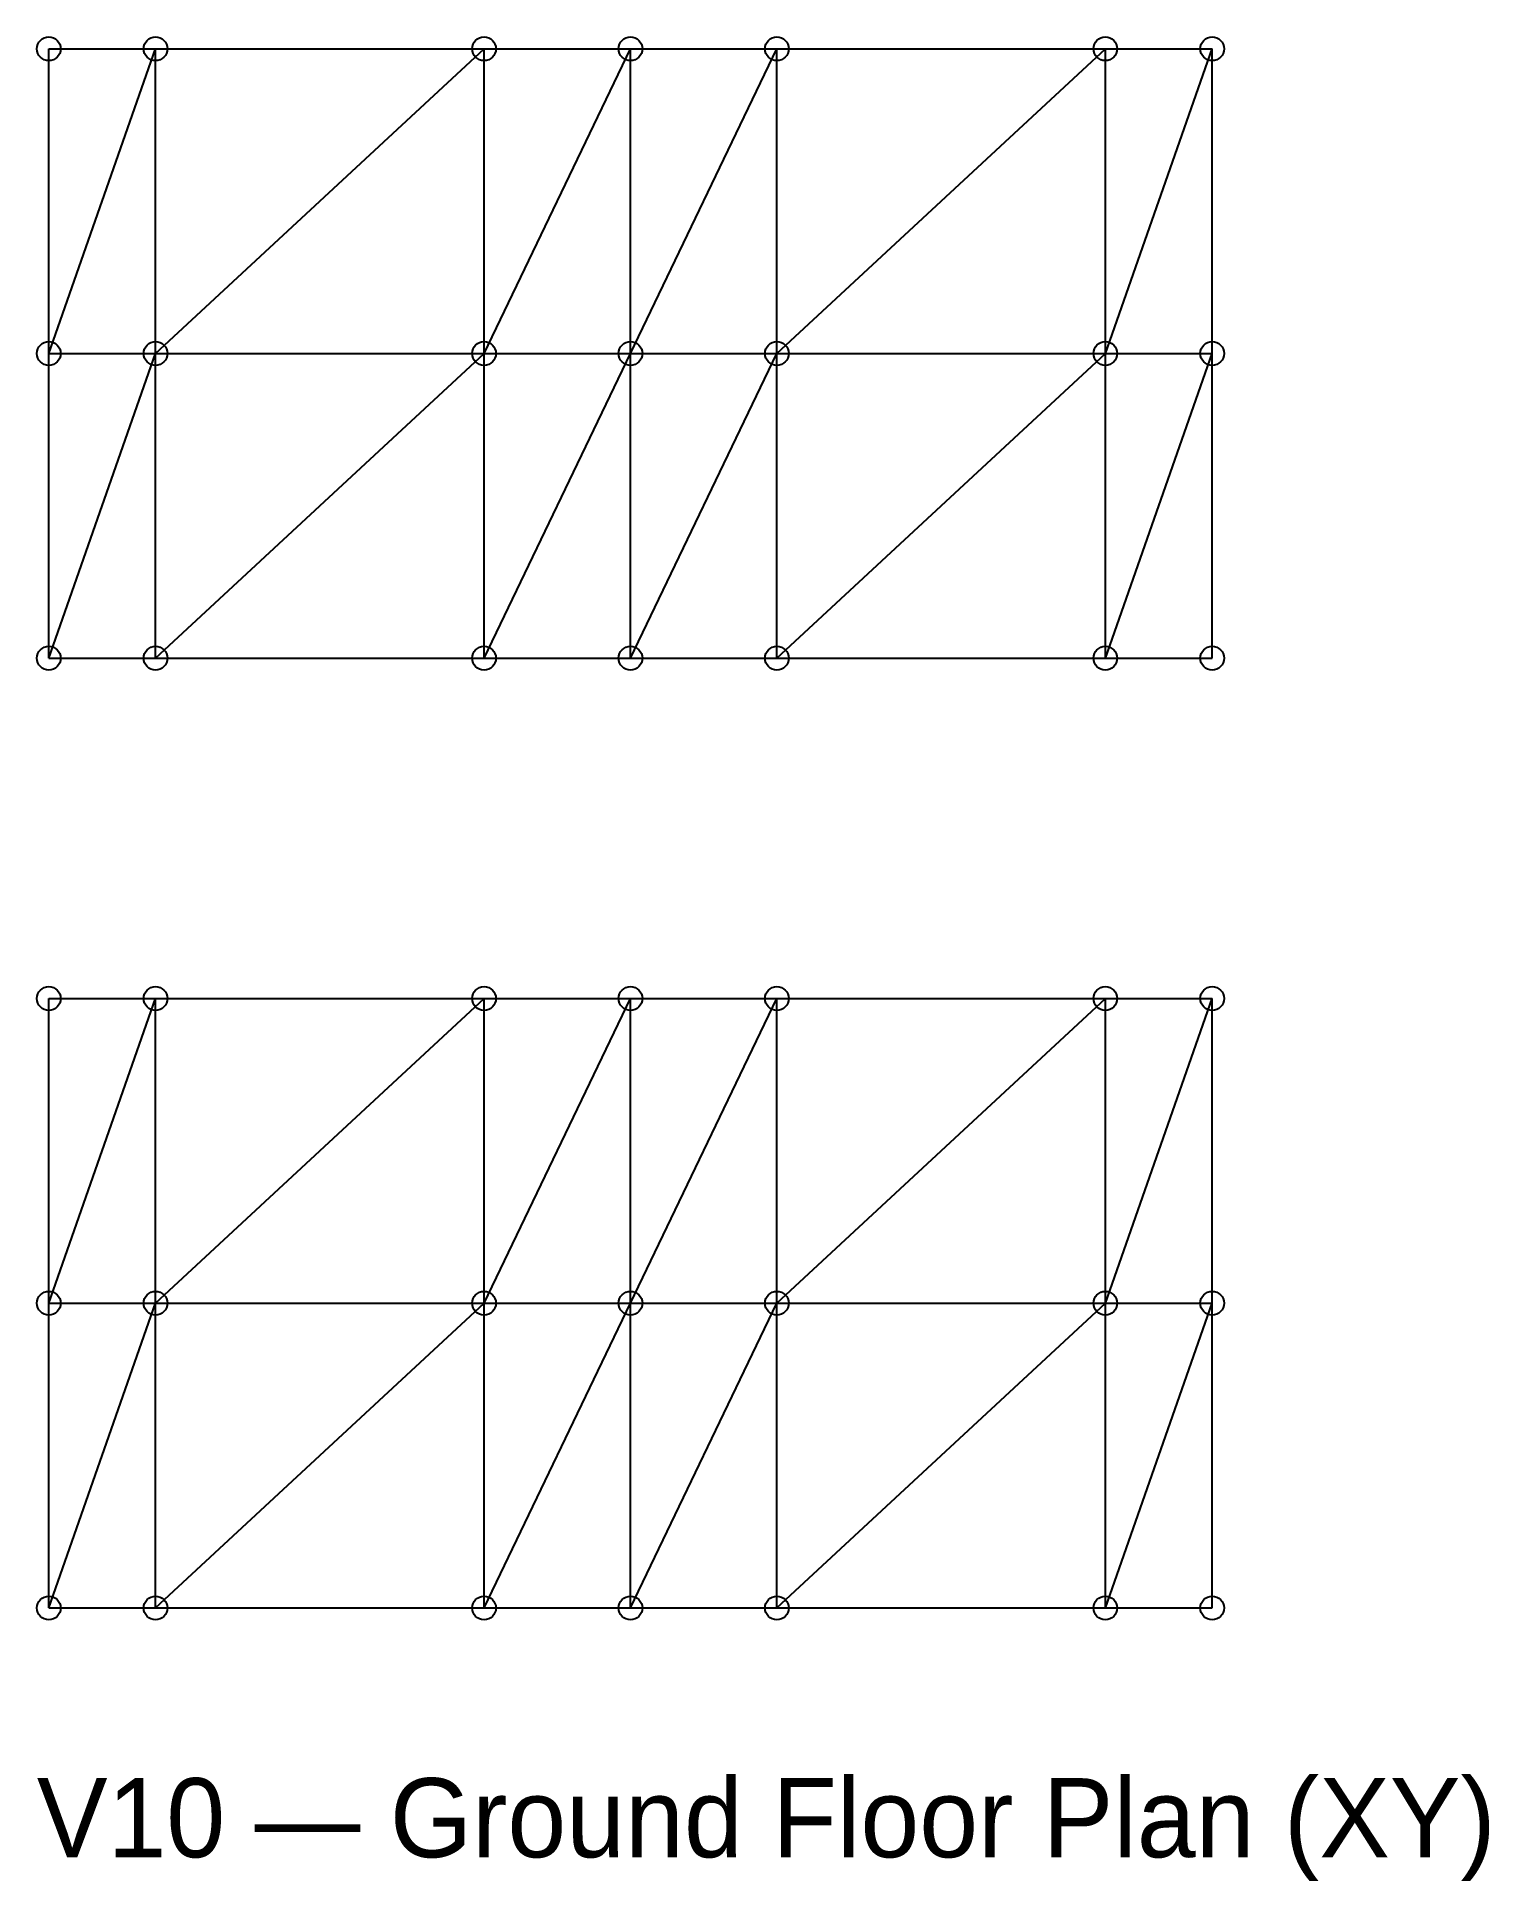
# Model space of a CAD drawing. Header units: metres. Extents: x 0 to 36.7, y -6.6 to 40.
import ezdxf

# ---------------------------------------------------------------- set-up
doc = ezdxf.new("R2010")
doc.units = ezdxf.units.M
for name, color, linetype in [('annotations', 7, 'Continuous'), ('beam_x', 3, 'Continuous'), ('beam_y', 2, 'Continuous'), ('column', 4, 'Continuous'), ('floor_brace', 5, 'Continuous'), ('nodes', 1, 'Continuous')]:
    doc.layers.add(name, color=color, linetype=linetype)

msp = doc.modelspace()

# ---------------------------------------------------------------- linework, layer by layer
at = {"layer": 'beam_x'}
for p, q in [((0.3, 39.7), (3, 39.7)), ((3, 39.7), (11.3, 39.7)), ((11.3, 39.7), (15, 39.7)), ((15, 39.7), (18.7, 39.7)), ((18.7, 39.7), (27, 39.7)), ((27, 39.7), (29.7, 39.7)), ((0.3, 32), (3, 32)), ((3, 32), (11.3, 32)), ((11.3, 32), (15, 32)), ((15, 32), (18.7, 32)), ((18.7, 32), (27, 32)), ((27, 32), (29.7, 32)), ((0.3, 24.3), (3, 24.3)), ((3, 24.3), (11.3, 24.3)), ((11.3, 24.3), (15, 24.3)), ((15, 24.3), (18.7, 24.3)), ((18.7, 24.3), (27, 24.3)), ((27, 24.3), (29.7, 24.3)), ((0.3, 15.7), (3, 15.7)), ((3, 15.7), (11.3, 15.7)), ((11.3, 15.7), (15, 15.7)), ((15, 15.7), (18.7, 15.7)), ((18.7, 15.7), (27, 15.7)), ((27, 15.7), (29.7, 15.7)), ((0.3, 8), (3, 8)), ((3, 8), (11.3, 8)), ((11.3, 8), (15, 8)), ((15, 8), (18.7, 8)), ((18.7, 8), (27, 8)), ((27, 8), (29.7, 8)), ((0.3, 0.3), (3, 0.3)), ((3, 0.3), (11.3, 0.3)), ((11.3, 0.3), (15, 0.3)), ((15, 0.3), (18.7, 0.3)), ((18.7, 0.3), (27, 0.3)), ((27, 0.3), (29.7, 0.3))]:
    msp.add_line(p, q, dxfattribs=at)
at = {"layer": 'beam_y'}
for p, q in [((0.3, 32), (0.3, 39.7)), ((3, 32), (3, 39.7)), ((11.3, 32), (11.3, 39.7)), ((15, 32), (15, 39.7)), ((18.7, 32), (18.7, 39.7)), ((27, 32), (27, 39.7)), ((29.7, 32), (29.7, 39.7)), ((0.3, 24.3), (0.3, 32)), ((3, 24.3), (3, 32)), ((11.3, 24.3), (11.3, 32)), ((15, 24.3), (15, 32)), ((18.7, 24.3), (18.7, 32)), ((27, 24.3), (27, 32)), ((29.7, 24.3), (29.7, 32)), ((0.3, 8), (0.3, 15.7)), ((3, 8), (3, 15.7)), ((11.3, 8), (11.3, 15.7)), ((15, 8), (15, 15.7)), ((18.7, 8), (18.7, 15.7)), ((27, 8), (27, 15.7)), ((29.7, 8), (29.7, 15.7)), ((0.3, 0.3), (0.3, 8)), ((3, 0.3), (3, 8)), ((11.3, 0.3), (11.3, 8)), ((15, 0.3), (15, 8)), ((18.7, 0.3), (18.7, 8)), ((27, 0.3), (27, 8)), ((29.7, 0.3), (29.7, 8))]:
    msp.add_line(p, q, dxfattribs=at)
at = {"layer": 'column'}
for p, q in [((0.3, 39.7), (0.3, 39.7)), ((3, 39.7), (3, 39.7)), ((11.3, 39.7), (11.3, 39.7)), ((15, 39.7), (15, 39.7)), ((18.7, 39.7), (18.7, 39.7)), ((27, 39.7), (27, 39.7)), ((29.7, 39.7), (29.7, 39.7)), ((0.3, 32), (0.3, 32)), ((3, 32), (3, 32)), ((11.3, 32), (11.3, 32)), ((15, 32), (15, 32)), ((18.7, 32), (18.7, 32)), ((27, 32), (27, 32)), ((29.7, 32), (29.7, 32)), ((0.3, 24.3), (0.3, 24.3)), ((3, 24.3), (3, 24.3)), ((11.3, 24.3), (11.3, 24.3)), ((15, 24.3), (15, 24.3)), ((18.7, 24.3), (18.7, 24.3)), ((27, 24.3), (27, 24.3)), ((29.7, 24.3), (29.7, 24.3)), ((0.3, 15.7), (0.3, 15.7)), ((3, 15.7), (3, 15.7)), ((11.3, 15.7), (11.3, 15.7)), ((15, 15.7), (15, 15.7)), ((18.7, 15.7), (18.7, 15.7)), ((27, 15.7), (27, 15.7)), ((29.7, 15.7), (29.7, 15.7)), ((0.3, 8), (0.3, 8)), ((3, 8), (3, 8)), ((11.3, 8), (11.3, 8)), ((15, 8), (15, 8)), ((18.7, 8), (18.7, 8)), ((27, 8), (27, 8)), ((29.7, 8), (29.7, 8)), ((0.3, 0.3), (0.3, 0.3)), ((3, 0.3), (3, 0.3)), ((11.3, 0.3), (11.3, 0.3)), ((15, 0.3), (15, 0.3)), ((18.7, 0.3), (18.7, 0.3)), ((27, 0.3), (27, 0.3)), ((29.7, 0.3), (29.7, 0.3))]:
    msp.add_line(p, q, dxfattribs=at)
at = {"layer": 'floor_brace'}
for p, q in [((0.3, 32), (3, 39.7)), ((3, 32), (11.3, 39.7)), ((11.3, 32), (15, 39.7)), ((15, 32), (18.7, 39.7)), ((18.7, 32), (27, 39.7)), ((27, 32), (29.7, 39.7)), ((0.3, 24.3), (3, 32)), ((3, 24.3), (11.3, 32)), ((11.3, 24.3), (15, 32)), ((15, 24.3), (18.7, 32)), ((18.7, 24.3), (27, 32)), ((27, 24.3), (29.7, 32)), ((0.3, 8), (3, 15.7)), ((3, 8), (11.3, 15.7)), ((11.3, 8), (15, 15.7)), ((15, 8), (18.7, 15.7)), ((18.7, 8), (27, 15.7)), ((27, 8), (29.7, 15.7)), ((0.3, 0.3), (3, 8)), ((3, 0.3), (11.3, 8)), ((11.3, 0.3), (15, 8)), ((15, 0.3), (18.7, 8)), ((18.7, 0.3), (27, 8)), ((27, 0.3), (29.7, 8))]:
    msp.add_line(p, q, dxfattribs=at)
at = {"layer": 'nodes'}
for centre in [(0.3, 39.7), (3, 39.7), (11.3, 39.7), (15, 39.7), (18.7, 39.7), (27, 39.7), (29.7, 39.7), (0.3, 32), (3, 32), (11.3, 32), (15, 32), (18.7, 32), (27, 32), (29.7, 32), (0.3, 24.3), (3, 24.3), (11.3, 24.3), (15, 24.3), (18.7, 24.3), (27, 24.3), (29.7, 24.3), (0.3, 15.7), (3, 15.7), (11.3, 15.7), (15, 15.7), (18.7, 15.7), (27, 15.7), (29.7, 15.7), (0.3, 8), (3, 8), (11.3, 8), (15, 8), (18.7, 8), (27, 8), (29.7, 8), (0.3, 0.3), (3, 0.3), (11.3, 0.3), (15, 0.3), (18.7, 0.3), (27, 0.3), (29.7, 0.3)]:
    msp.add_circle(centre, 0.3, dxfattribs=at)

# ---------------------------------------------------------------- texts
at = {"layer": 'annotations'}
msp.add_text('V10 — Ground Floor Plan (XY)', height=2, dxfattribs=at).set_placement((0, -6))

doc.saveas('drawing.dxf')
